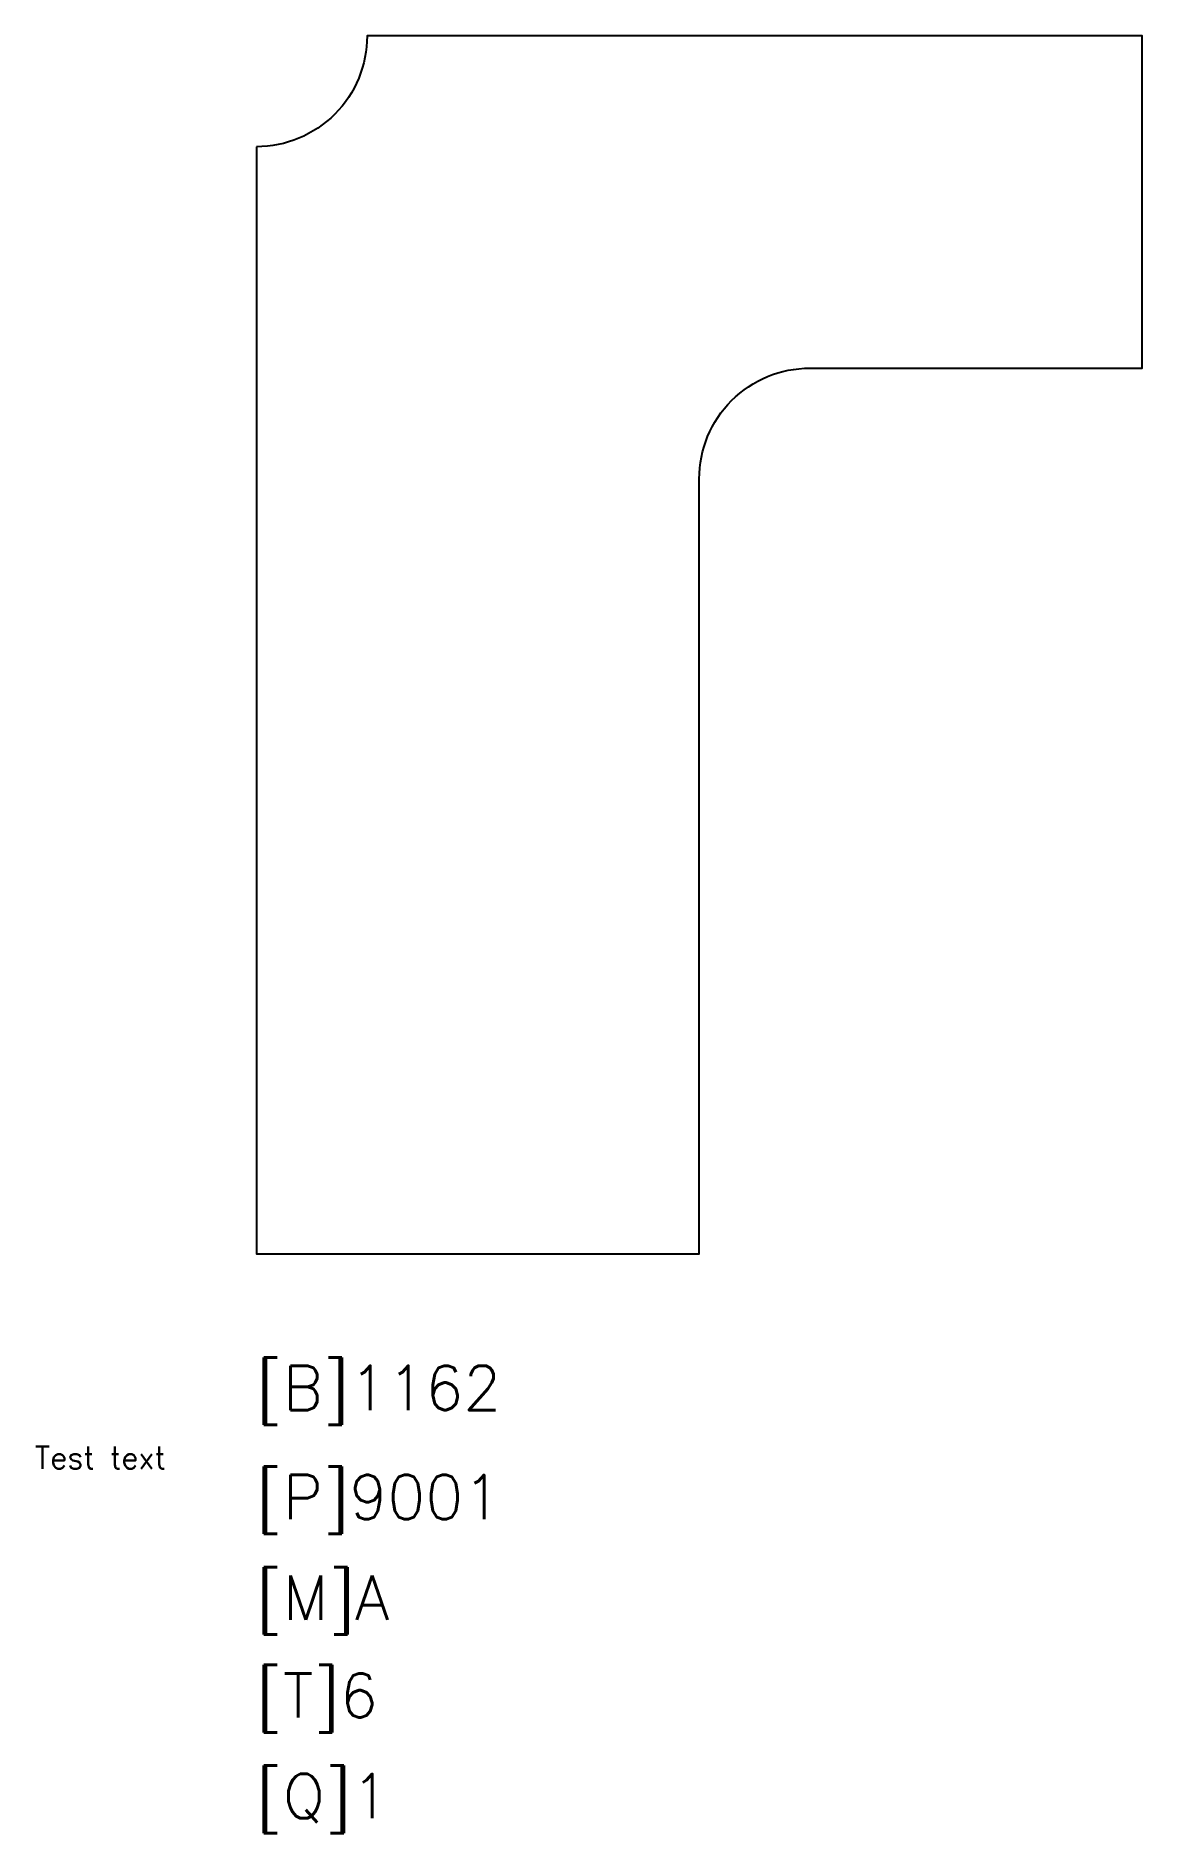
# Model space of a CAD drawing. Extents: x 0 to 250, y -81 to 325.
import ezdxf
from ezdxf.enums import TextEntityAlignment as Align

# ---------------------------------------------------------------- set-up
doc = ezdxf.new("R2010")
doc.units = 0
doc.layers.add('8', color=7, linetype='Continuous')
doc.styles.get("Standard").update_dxf_attribs({"font": 'simplex.shx'})

msp = doc.modelspace()

# ---------------------------------------------------------------- linework, layer by layer
msp.add_lwpolyline([(50, 300), (50, 50), (150, 50), (150, 225, -0.414214), (175, 250), (250, 250), (250, 325), (75, 325, -0.414214)], format="xyb", close=True)

# ---------------------------------------------------------------- texts
at = {"char_height": 10, "width": 162.7537, "attachment_point": 1}
for s, insert in [('{[B]1162}', (50, 24.76)), ('{[P]9001}', (50, 0.13)), ('{[M]A}', (50, -22.59)), ('{[T]6}', (50, -44.68)), ('{[Q]1}', (50, -67.4))]:
    msp.add_mtext(s, dxfattribs=dict(at, insert=insert))
at = {"layer": '8'}
msp.add_text('Test text', height=5, dxfattribs=at).set_placement((0, 0), align=Align.BOTTOM_LEFT)
msp.add_text('Test text', height=5, dxfattribs=at).set_placement((0, 0), align=Align.BOTTOM_LEFT)
msp.add_text('Test text', height=5, dxfattribs=at).set_placement((0, 0), align=Align.BOTTOM_LEFT)

doc.saveas('drawing.dxf')
